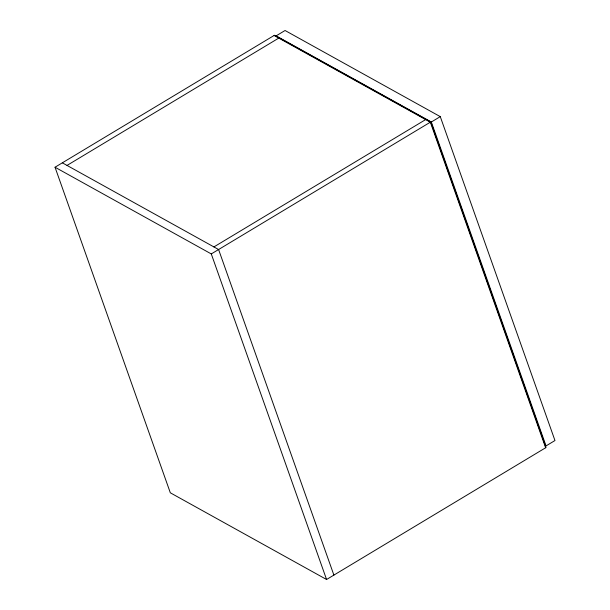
<?xml version="1.0" encoding="UTF-8"?>
<svg xmlns="http://www.w3.org/2000/svg" width="610" height="610" viewBox="0 0 610 610"><rect width="100%" height="100%" fill="white"/><g stroke="black" fill="none" stroke-linecap="round" stroke-linejoin="round"><path stroke-width="0.91" d="M55.03 167.224L274.492 35.243L430.744 121.947L546.034 447.519L326.571 579.5L170.32 492.796L55.03 167.224L211.281 253.928L326.571 579.5M67.031 165.424L279.174 37.843M213.912 246.928L426.054 119.347M211.281 253.928L430.744 121.947M431.331 122.008L440.275 116.632L554.97 440.534L546.034 445.91L431.331 122.008L276.116 35.876L285.061 30.5L440.275 116.632M274.081 35.487L430.34 122.191L545.63 447.763M62.342 162.824L218.594 249.528L333.891 575.1"/></g></svg>
